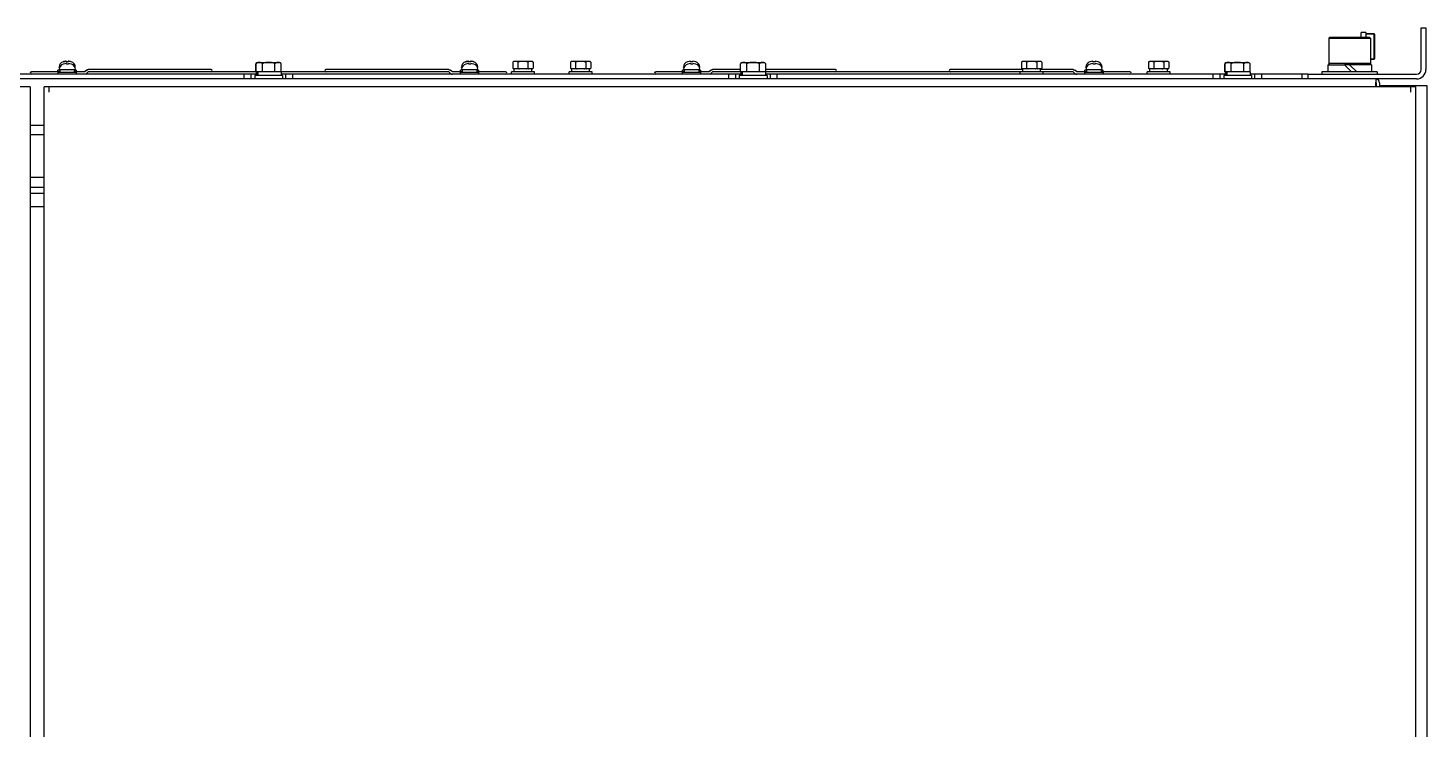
# Model space of a CAD drawing. Header units: millimetres. Extents: x 0 to 100, y -12 to 202.
# Drawn here: x 39.7 to 100.2, y 171.9 to 202.2 of the extents above; entities that cross this region are included whole.
import ezdxf

# ---------------------------------------------------------------- set-up
doc = ezdxf.new("R2010")
doc.units = ezdxf.units.MM
for name, color, linetype in [('2401-00081-M5-12HWMC_0', 7, 'Continuous'), ('2401-00298-M6-12HWMC_0', 7, 'Continuous'), ('2401-00303-M4-20PWMC_0', 7, 'Continuous'), ('2401-00913_0', 7, 'Continuous'), ('2403-00027_S-M6-0_0', 7, 'Continuous'), ('2404-00013-D12D24-P_0', 7, 'Continuous'), ('2404-00038-S-D12_0', 7, 'Continuous'), ('4204-00012_0', 7, 'Continuous'), ('4212-59911-GJW_0', 7, 'Continuous'), ('4212-62023_1-GJW_0', 7, 'Continuous'), ('4212-63792_0', 7, 'Continuous'), ('4212-63795_0', 7, 'Continuous'), ('4212-94039_0', 7, 'Continuous'), ('4212-97726_0', 7, 'Continuous'), ('4215-00605_0', 7, 'Continuous'), ('4403-06244_0', 7, 'Continuous'), ('PRODUCT_3334_0', 7, 'Continuous'), ('QIANSHANHENLIAN_24_0', 7, 'Continuous')]:
    doc.layers.add(name, color=color, linetype=linetype)

msp = doc.modelspace()

# ---------------------------------------------------------------- linework, layer by layer
at = {"layer": '2401-00081-M5-12HWMC_0', "color": 7, "linetype": 'Continuous'}
for p, q in [((60.575, 200.2), (60.575, 200.3)), ((61.575, 200.3), (60.575, 200.3)), ((60.638, 200.725), (60.667, 200.755)), ((60.638, 200.725), (60.638, 200.46)), ((60.667, 200.43), (60.638, 200.46)), ((61.482, 200.755), (60.667, 200.755)), ((61.482, 200.43), (60.667, 200.43)), ((60.69, 200.3), (60.69, 200.43)), ((60.856, 200.725), (60.856, 200.46)), ((61.294, 200.725), (61.294, 200.46)), ((61.46, 200.3), (61.46, 200.43)), ((61.513, 200.725), (61.482, 200.755)), ((61.482, 200.43), (61.513, 200.46)), ((61.513, 200.725), (61.513, 200.46)), ((61.575, 200.2), (61.575, 200.3)), ((63.07, 200.2), (63.07, 200.3)), ((64.07, 200.3), (63.07, 200.3)), ((63.132, 200.725), (63.163, 200.755)), ((63.132, 200.725), (63.132, 200.46)), ((63.163, 200.43), (63.132, 200.46)), ((63.977, 200.755), (63.163, 200.755)), ((63.977, 200.43), (63.163, 200.43)), ((63.185, 200.3), (63.185, 200.43)), ((63.351, 200.725), (63.351, 200.46)), ((63.789, 200.725), (63.789, 200.46)), ((63.955, 200.3), (63.955, 200.43)), ((64.007, 200.725), (63.977, 200.755)), ((63.977, 200.43), (64.007, 200.46)), ((64.007, 200.725), (64.007, 200.46)), ((64.07, 200.2), (64.07, 200.3)), ((82.575, 200.2), (82.575, 200.3)), ((83.575, 200.3), (82.575, 200.3)), ((82.638, 200.725), (82.667, 200.755)), ((82.638, 200.725), (82.638, 200.46)), ((82.667, 200.43), (82.638, 200.46)), ((83.482, 200.755), (82.667, 200.755)), ((83.482, 200.43), (82.667, 200.43)), ((82.69, 200.3), (82.69, 200.43)), ((82.856, 200.725), (82.856, 200.46)), ((83.294, 200.725), (83.294, 200.46)), ((83.46, 200.3), (83.46, 200.43)), ((83.513, 200.725), (83.482, 200.755)), ((83.482, 200.43), (83.513, 200.46)), ((83.513, 200.725), (83.513, 200.46)), ((83.575, 200.2), (83.575, 200.3)), ((88.07, 200.2), (88.07, 200.3)), ((89.07, 200.3), (88.07, 200.3)), ((88.132, 200.725), (88.163, 200.755)), ((88.132, 200.725), (88.132, 200.46)), ((88.163, 200.43), (88.132, 200.46)), ((88.977, 200.755), (88.163, 200.755)), ((88.977, 200.43), (88.163, 200.43)), ((88.185, 200.3), (88.185, 200.43)), ((88.351, 200.725), (88.351, 200.46)), ((88.789, 200.725), (88.789, 200.46)), ((88.955, 200.3), (88.955, 200.43)), ((89.007, 200.725), (88.977, 200.755)), ((88.977, 200.43), (89.007, 200.46)), ((89.007, 200.725), (89.007, 200.46)), ((89.07, 200.2), (89.07, 200.3))]:
    msp.add_line(p, q, dxfattribs=at)
for points in [[(60.638, 200.725), (60.649, 200.736), (60.661, 200.746), (60.672, 200.755)], [(60.638, 200.46), (60.649, 200.449), (60.661, 200.439), (60.672, 200.43)], [(60.822, 200.755), (60.833, 200.746), (60.844, 200.736), (60.856, 200.725)], [(60.822, 200.43), (60.833, 200.439), (60.844, 200.449), (60.856, 200.46)], [(60.856, 200.725), (60.88, 200.736), (60.903, 200.746), (60.925, 200.755)], [(60.856, 200.46), (60.88, 200.449), (60.903, 200.439), (60.925, 200.43)], [(61.225, 200.755), (61.247, 200.746), (61.27, 200.736), (61.294, 200.725)], [(61.225, 200.43), (61.247, 200.439), (61.27, 200.449), (61.294, 200.46)], [(61.294, 200.725), (61.306, 200.736), (61.317, 200.746), (61.328, 200.755)], [(61.294, 200.46), (61.306, 200.449), (61.317, 200.439), (61.328, 200.43)], [(61.478, 200.755), (61.489, 200.746), (61.501, 200.736), (61.513, 200.725)], [(61.478, 200.43), (61.489, 200.439), (61.501, 200.449), (61.513, 200.46)], [(63.132, 200.725), (63.144, 200.736), (63.156, 200.746), (63.167, 200.755)], [(63.132, 200.46), (63.144, 200.449), (63.156, 200.439), (63.167, 200.43)], [(63.317, 200.755), (63.328, 200.746), (63.339, 200.736), (63.351, 200.725)], [(63.317, 200.43), (63.328, 200.439), (63.339, 200.449), (63.351, 200.46)], [(63.351, 200.725), (63.375, 200.736), (63.398, 200.746), (63.42, 200.755)], [(63.351, 200.46), (63.375, 200.449), (63.398, 200.439), (63.42, 200.43)], [(63.72, 200.755), (63.742, 200.746), (63.765, 200.736), (63.789, 200.725)], [(63.72, 200.43), (63.742, 200.439), (63.765, 200.449), (63.789, 200.46)], [(63.789, 200.725), (63.801, 200.736), (63.812, 200.746), (63.823, 200.755)], [(63.789, 200.46), (63.801, 200.449), (63.812, 200.439), (63.823, 200.43)], [(63.973, 200.755), (63.984, 200.746), (63.996, 200.736), (64.007, 200.725)], [(63.973, 200.43), (63.984, 200.439), (63.996, 200.449), (64.007, 200.46)], [(82.638, 200.725), (82.649, 200.736), (82.661, 200.746), (82.672, 200.755)], [(82.638, 200.46), (82.649, 200.449), (82.661, 200.439), (82.672, 200.43)], [(82.822, 200.755), (82.833, 200.746), (82.844, 200.736), (82.856, 200.725)], [(82.822, 200.43), (82.833, 200.439), (82.844, 200.449), (82.856, 200.46)], [(82.856, 200.725), (82.88, 200.736), (82.903, 200.746), (82.925, 200.755)], [(82.856, 200.46), (82.88, 200.449), (82.903, 200.439), (82.925, 200.43)], [(83.225, 200.755), (83.247, 200.746), (83.27, 200.736), (83.294, 200.725)], [(83.225, 200.43), (83.247, 200.439), (83.27, 200.449), (83.294, 200.46)], [(83.294, 200.725), (83.306, 200.736), (83.317, 200.746), (83.328, 200.755)], [(83.294, 200.46), (83.306, 200.449), (83.317, 200.439), (83.328, 200.43)], [(83.478, 200.755), (83.489, 200.746), (83.501, 200.736), (83.513, 200.725)], [(83.478, 200.43), (83.489, 200.439), (83.501, 200.449), (83.513, 200.46)], [(88.132, 200.725), (88.144, 200.736), (88.156, 200.746), (88.167, 200.755)], [(88.132, 200.46), (88.144, 200.449), (88.156, 200.439), (88.167, 200.43)], [(88.317, 200.755), (88.328, 200.746), (88.339, 200.736), (88.351, 200.725)], [(88.317, 200.43), (88.328, 200.439), (88.339, 200.449), (88.351, 200.46)], [(88.351, 200.725), (88.375, 200.736), (88.398, 200.746), (88.42, 200.755)], [(88.351, 200.46), (88.375, 200.449), (88.398, 200.439), (88.42, 200.43)], [(88.72, 200.755), (88.742, 200.746), (88.765, 200.736), (88.789, 200.725)], [(88.72, 200.43), (88.742, 200.439), (88.765, 200.449), (88.789, 200.46)], [(88.789, 200.725), (88.801, 200.736), (88.812, 200.746), (88.823, 200.755)], [(88.789, 200.46), (88.801, 200.449), (88.812, 200.439), (88.823, 200.43)], [(88.973, 200.755), (88.984, 200.746), (88.996, 200.736), (89.007, 200.725)], [(88.973, 200.43), (88.984, 200.439), (88.996, 200.449), (89.007, 200.46)]]:
    msp.add_lwpolyline(points, dxfattribs=at)
at = {"layer": '2401-00298-M6-12HWMC_0', "color": 7, "linetype": 'Continuous'}
for p, q in [((49.542, 200.672), (49.53, 200.658)), ((49.53, 200.31), (49.53, 200.658)), ((49.53, 200.31), (49.535, 200.31)), ((49.535, 200.31), (49.535, 200.658)), ((50.625, 200.31), (49.535, 200.31)), ((49.538, 200.31), (49.538, 200.3)), ((49.555, 200.683), (49.542, 200.672)), ((49.542, 200.31), (49.542, 200.145)), ((49.569, 200.31), (49.569, 200.145)), ((49.612, 200.31), (49.612, 200.145)), ((49.63, 200.71), (49.635, 200.71)), ((49.635, 200.71), (50.525, 200.71)), ((49.807, 200.31), (49.807, 200.658)), ((50.352, 200.31), (50.352, 200.658)), ((50.625, 200.658), (50.613, 200.672)), ((50.617, 200.31), (50.617, 200.145)), ((50.625, 200.31), (50.625, 200.658)), ((70.492, 200.672), (70.48, 200.658)), ((70.48, 200.4), (70.48, 200.658)), ((70.485, 200.31), (70.485, 200.658)), ((71.575, 200.31), (70.485, 200.31)), ((70.505, 200.683), (70.492, 200.672)), ((70.492, 200.31), (70.492, 200.145)), ((70.519, 200.31), (70.519, 200.145)), ((70.562, 200.31), (70.562, 200.145)), ((70.58, 200.71), (70.585, 200.71)), ((70.585, 200.71), (71.475, 200.71)), ((70.757, 200.31), (70.757, 200.658)), ((71.302, 200.31), (71.302, 200.658)), ((71.575, 200.658), (71.563, 200.672)), ((71.567, 200.31), (71.567, 200.145)), ((71.575, 200.31), (71.575, 200.658)), ((91.442, 200.672), (91.43, 200.658)), ((91.43, 200.31), (91.43, 200.658)), ((91.43, 200.31), (91.435, 200.31)), ((91.435, 200.31), (91.435, 200.658)), ((92.525, 200.31), (91.435, 200.31)), ((91.438, 200.31), (91.438, 200.2)), ((91.455, 200.683), (91.442, 200.672)), ((91.442, 200.31), (91.442, 200.145)), ((91.469, 200.31), (91.469, 200.145)), ((91.512, 200.31), (91.512, 200.145)), ((91.53, 200.71), (91.535, 200.71)), ((91.535, 200.71), (92.425, 200.71)), ((91.707, 200.31), (91.707, 200.658)), ((92.253, 200.31), (92.253, 200.658)), ((92.525, 200.658), (92.513, 200.672)), ((92.517, 200.31), (92.517, 200.145)), ((92.525, 200.31), (92.525, 200.658)), ((49.48, 200.145), (49.48, 200.01)), ((50.68, 200.145), (49.48, 200.145)), ((50.68, 200.145), (50.68, 200.01)), ((70.43, 200.145), (70.43, 200)), ((71.63, 200.145), (70.43, 200.145)), ((71.63, 200.145), (71.63, 200)), ((91.38, 200.145), (91.38, 200)), ((92.58, 200.145), (91.38, 200.145)), ((92.58, 200.145), (92.58, 200))]:
    msp.add_line(p, q, dxfattribs=at)
for points in [[(49.56, 200.683), (49.547, 200.672), (49.535, 200.658)], [(49.573, 200.692), (49.569, 200.691), (49.555, 200.683)], [(49.807, 200.658), (49.796, 200.672), (49.782, 200.683), (49.768, 200.691), (49.754, 200.697), (49.74, 200.701), (49.726, 200.703), (49.71, 200.705), (49.692, 200.707), (49.673, 200.707), (49.654, 200.707), (49.635, 200.706), (49.618, 200.704), (49.603, 200.701), (49.589, 200.697), (49.574, 200.691), (49.56, 200.683)], [(50.352, 200.658), (50.328, 200.672), (50.299, 200.684), (50.269, 200.692), (50.239, 200.698), (50.209, 200.702), (50.176, 200.704), (50.14, 200.706), (50.1, 200.707), (50.06, 200.707), (50.02, 200.706), (49.984, 200.704), (49.951, 200.702), (49.921, 200.698), (49.891, 200.692), (49.862, 200.684), (49.833, 200.673), (49.807, 200.658)], [(50.613, 200.672), (50.6, 200.683), (50.586, 200.691), (50.571, 200.697), (50.557, 200.701), (50.542, 200.704), (50.525, 200.706), (50.506, 200.707), (50.487, 200.707), (50.468, 200.707), (50.45, 200.705), (50.434, 200.703), (50.42, 200.701), (50.406, 200.697), (50.392, 200.691), (50.378, 200.683), (50.364, 200.672), (50.352, 200.658)], [(70.51, 200.683), (70.497, 200.672), (70.485, 200.658)], [(70.523, 200.692), (70.519, 200.691), (70.505, 200.683)], [(70.757, 200.658), (70.746, 200.672), (70.732, 200.683), (70.718, 200.691), (70.704, 200.697), (70.69, 200.701), (70.676, 200.703), (70.66, 200.705), (70.642, 200.707), (70.623, 200.707), (70.604, 200.707), (70.585, 200.706), (70.568, 200.704), (70.553, 200.701), (70.539, 200.697), (70.524, 200.691), (70.51, 200.683)], [(71.302, 200.658), (71.278, 200.672), (71.249, 200.684), (71.219, 200.692), (71.189, 200.698), (71.159, 200.702), (71.126, 200.704), (71.09, 200.706), (71.05, 200.707), (71.01, 200.707), (70.97, 200.706), (70.934, 200.704), (70.901, 200.702), (70.871, 200.698), (70.841, 200.692), (70.812, 200.684), (70.783, 200.673), (70.757, 200.658)], [(71.563, 200.672), (71.55, 200.683), (71.536, 200.691), (71.521, 200.697), (71.507, 200.701), (71.492, 200.704), (71.475, 200.706), (71.456, 200.707), (71.437, 200.707), (71.418, 200.707), (71.4, 200.705), (71.384, 200.703), (71.37, 200.701), (71.356, 200.697), (71.342, 200.691), (71.328, 200.683), (71.314, 200.672), (71.302, 200.658)], [(91.46, 200.683), (91.447, 200.672), (91.435, 200.658)], [(91.473, 200.692), (91.469, 200.691), (91.455, 200.683)], [(91.707, 200.658), (91.696, 200.672), (91.682, 200.683), (91.668, 200.691), (91.654, 200.697), (91.64, 200.701), (91.626, 200.703), (91.61, 200.705), (91.592, 200.707), (91.573, 200.707), (91.554, 200.707), (91.535, 200.706), (91.518, 200.704), (91.503, 200.701), (91.489, 200.697), (91.474, 200.691), (91.46, 200.683)], [(92.253, 200.658), (92.228, 200.672), (92.199, 200.684), (92.169, 200.692), (92.139, 200.698), (92.109, 200.702), (92.076, 200.704), (92.04, 200.706), (92, 200.707), (91.96, 200.707), (91.92, 200.706), (91.884, 200.704), (91.851, 200.702), (91.821, 200.698), (91.791, 200.692), (91.762, 200.684), (91.733, 200.673), (91.707, 200.658)], [(92.513, 200.672), (92.5, 200.683), (92.486, 200.691), (92.471, 200.697), (92.457, 200.701), (92.442, 200.704), (92.425, 200.706), (92.406, 200.707), (92.387, 200.707), (92.368, 200.707), (92.35, 200.705), (92.334, 200.703), (92.32, 200.701), (92.306, 200.697), (92.292, 200.691), (92.278, 200.683), (92.264, 200.672), (92.253, 200.658)]]:
    msp.add_lwpolyline(points, dxfattribs=at)
for centre, start, end in [((49.63, 200.588), 90, 143.52607), ((49.635, 200.588), 90, 145.05199), ((50.525, 200.588), 34.94801, 90), ((70.58, 200.588), 90, 143.52607), ((70.585, 200.588), 90, 145.05199), ((71.475, 200.588), 34.94801, 90), ((91.53, 200.588), 90, 143.52607), ((91.535, 200.588), 90, 145.05199), ((92.425, 200.588), 34.94801, 90)]:
    msp.add_arc(centre, 0.122, start, end, dxfattribs=at)
at = {"layer": '2401-00303-M4-20PWMC_0', "color": 7, "linetype": 'Continuous'}
for p, q in [((40.97, 200.3), (40.97, 200.38)), ((41.06, 200.38), (40.97, 200.38)), ((40.975, 200.2), (40.975, 200.28)), ((41.775, 200.28), (40.975, 200.28)), ((41.02, 200.49), (41.02, 200.51)), ((41.039, 200.49), (41.02, 200.49)), ((41.025, 200.39), (41.025, 200.41)), ((41.725, 200.39), (41.025, 200.39)), ((41.055, 200.38), (41.055, 200.39)), ((41.06, 200.283), (41.06, 200.39)), ((41.195, 200.741), (41.195, 200.741)), ((41.196, 200.74), (41.197, 200.74)), ((41.197, 200.74), (41.2, 200.741)), ((41.2, 200.639), (41.2, 200.641)), ((41.33, 200.739), (41.33, 200.741)), ((41.331, 200.74), (41.331, 200.741)), ((41.331, 200.639), (41.331, 200.662)), ((41.346, 200.64), (41.331, 200.639)), ((41.353, 200.641), (41.346, 200.64)), ((41.36, 200.641), (41.353, 200.641)), ((41.375, 200.641), (41.36, 200.641)), ((41.39, 200.641), (41.375, 200.641)), ((41.397, 200.641), (41.39, 200.641)), ((41.404, 200.64), (41.397, 200.641)), ((41.419, 200.639), (41.404, 200.64)), ((41.409, 200.74), (41.409, 200.741)), ((41.409, 200.74), (41.409, 200.74)), ((41.41, 200.74), (41.41, 200.741)), ((41.413, 200.74), (41.413, 200.762)), ((41.413, 200.762), (41.415, 200.762)), ((41.415, 200.74), (41.415, 200.762)), ((41.418, 200.741), (41.418, 200.739)), ((41.419, 200.662), (41.419, 200.639)), ((41.543, 200.74), (41.54, 200.741)), ((41.544, 200.74), (41.543, 200.74)), ((41.547, 200.64), (41.544, 200.641)), ((41.55, 200.639), (41.547, 200.64)), ((41.55, 200.641), (41.55, 200.639)), ((41.69, 200.283), (41.69, 200.39)), ((41.69, 200.38), (41.77, 200.38)), ((41.711, 200.49), (41.72, 200.49)), ((41.72, 200.49), (41.72, 200.51)), ((41.725, 200.39), (41.725, 200.41)), ((41.77, 200.3), (41.77, 200.38)), ((41.775, 200.2), (41.775, 200.28)), ((58.37, 200.3), (58.37, 200.38)), ((58.46, 200.38), (58.37, 200.38)), ((58.375, 200.2), (58.375, 200.28)), ((59.175, 200.28), (58.375, 200.28)), ((58.42, 200.49), (58.42, 200.51)), ((58.439, 200.49), (58.42, 200.49)), ((58.425, 200.39), (58.425, 200.41)), ((59.125, 200.39), (58.425, 200.39)), ((58.455, 200.38), (58.455, 200.39)), ((58.46, 200.283), (58.46, 200.39)), ((58.595, 200.741), (58.595, 200.741)), ((58.6, 200.639), (58.6, 200.641)), ((58.627, 200.748), (58.601, 200.741)), ((58.601, 200.741), (58.623, 200.747)), ((58.623, 200.747), (58.643, 200.751)), ((58.651, 200.752), (58.627, 200.748)), ((58.643, 200.751), (58.662, 200.755)), ((58.671, 200.756), (58.651, 200.752)), ((58.662, 200.755), (58.68, 200.757)), ((58.691, 200.759), (58.671, 200.756)), ((58.68, 200.757), (58.696, 200.759)), ((58.707, 200.76), (58.691, 200.759)), ((58.709, 200.761), (58.696, 200.759)), ((58.726, 200.762), (58.709, 200.761)), ((58.726, 200.761), (58.726, 200.762)), ((58.726, 200.756), (58.726, 200.761)), ((58.727, 200.747), (58.726, 200.756)), ((58.727, 200.739), (58.727, 200.747)), ((58.728, 200.74), (58.728, 200.747)), ((58.728, 200.74), (58.728, 200.74)), ((58.731, 200.639), (58.731, 200.662)), ((58.746, 200.64), (58.731, 200.639)), ((58.76, 200.641), (58.746, 200.64)), ((58.775, 200.641), (58.76, 200.641)), ((58.79, 200.641), (58.775, 200.641)), ((58.797, 200.641), (58.79, 200.641)), ((58.804, 200.64), (58.797, 200.641)), ((58.819, 200.639), (58.804, 200.64)), ((58.812, 200.74), (58.812, 200.741)), ((58.813, 200.739), (58.813, 200.741)), ((58.814, 200.762), (58.814, 200.761)), ((58.814, 200.739), (58.814, 200.762)), ((58.814, 200.761), (58.814, 200.756)), ((58.814, 200.756), (58.814, 200.747)), ((58.814, 200.747), (58.814, 200.739)), ((58.814, 200.739), (58.814, 200.741)), ((58.819, 200.662), (58.819, 200.639)), ((58.86, 200.757), (58.844, 200.759)), ((58.878, 200.755), (58.86, 200.757)), ((58.897, 200.751), (58.878, 200.755)), ((58.917, 200.747), (58.897, 200.751)), ((58.939, 200.741), (58.917, 200.747)), ((58.947, 200.64), (58.944, 200.641)), ((58.95, 200.639), (58.947, 200.64)), ((58.95, 200.641), (58.95, 200.639)), ((59.09, 200.283), (59.09, 200.39)), ((59.09, 200.38), (59.17, 200.38)), ((59.111, 200.49), (59.12, 200.49)), ((59.12, 200.49), (59.12, 200.51)), ((59.125, 200.39), (59.125, 200.41)), ((59.17, 200.3), (59.17, 200.38)), ((59.175, 200.2), (59.175, 200.28)), ((67.97, 200.3), (67.97, 200.38)), ((68.06, 200.38), (67.97, 200.38)), ((67.975, 200.2), (67.975, 200.28)), ((68.775, 200.28), (67.975, 200.28)), ((68.02, 200.49), (68.02, 200.51)), ((68.039, 200.49), (68.02, 200.49)), ((68.025, 200.39), (68.025, 200.41)), ((68.725, 200.39), (68.025, 200.39)), ((68.055, 200.38), (68.055, 200.39)), ((68.06, 200.283), (68.06, 200.39)), ((68.195, 200.739), (68.195, 200.741)), ((68.2, 200.639), (68.2, 200.641)), ((68.326, 200.739), (68.326, 200.762)), ((68.327, 200.739), (68.327, 200.747)), ((68.331, 200.639), (68.331, 200.662)), ((68.346, 200.64), (68.331, 200.639)), ((68.36, 200.641), (68.346, 200.64)), ((68.375, 200.641), (68.36, 200.641)), ((68.39, 200.641), (68.375, 200.641)), ((68.404, 200.64), (68.39, 200.641)), ((68.419, 200.639), (68.404, 200.64)), ((68.414, 200.762), (68.414, 200.739)), ((68.419, 200.662), (68.419, 200.639)), ((68.547, 200.64), (68.544, 200.641)), ((68.545, 200.741), (68.545, 200.739)), ((68.55, 200.639), (68.547, 200.64)), ((68.55, 200.641), (68.55, 200.639)), ((68.69, 200.283), (68.69, 200.39)), ((68.69, 200.38), (68.77, 200.38)), ((68.711, 200.49), (68.72, 200.49)), ((68.72, 200.49), (68.72, 200.51)), ((68.725, 200.39), (68.725, 200.41)), ((68.77, 200.3), (68.77, 200.38)), ((68.775, 200.2), (68.775, 200.28)), ((85.37, 200.3), (85.37, 200.38)), ((85.46, 200.38), (85.37, 200.38)), ((85.375, 200.2), (85.375, 200.28)), ((86.175, 200.28), (85.375, 200.28)), ((85.42, 200.49), (85.42, 200.51)), ((85.439, 200.49), (85.42, 200.49)), ((85.425, 200.39), (85.425, 200.41)), ((86.125, 200.39), (85.425, 200.39)), ((85.455, 200.38), (85.455, 200.39)), ((85.46, 200.283), (85.46, 200.39)), ((85.595, 200.739), (85.595, 200.741)), ((85.6, 200.639), (85.6, 200.641)), ((85.726, 200.739), (85.726, 200.762)), ((85.741, 200.74), (85.726, 200.739)), ((85.727, 200.741), (85.727, 200.739)), ((85.731, 200.639), (85.731, 200.662)), ((85.746, 200.64), (85.731, 200.639)), ((85.748, 200.741), (85.741, 200.74)), ((85.753, 200.641), (85.746, 200.64)), ((85.755, 200.741), (85.748, 200.741)), ((85.76, 200.641), (85.753, 200.641)), ((85.77, 200.741), (85.755, 200.741)), ((85.775, 200.641), (85.76, 200.641)), ((85.785, 200.741), (85.77, 200.741)), ((85.79, 200.641), (85.775, 200.641)), ((85.792, 200.741), (85.785, 200.741)), ((85.797, 200.641), (85.79, 200.641)), ((85.799, 200.74), (85.792, 200.741)), ((85.804, 200.64), (85.797, 200.641)), ((85.814, 200.739), (85.799, 200.74)), ((85.819, 200.639), (85.804, 200.64)), ((85.813, 200.747), (85.813, 200.739)), ((85.814, 200.762), (85.814, 200.739)), ((85.819, 200.662), (85.819, 200.639)), ((85.942, 200.74), (85.939, 200.741)), ((85.945, 200.739), (85.942, 200.74)), ((85.947, 200.64), (85.944, 200.641)), ((85.945, 200.741), (85.945, 200.739)), ((85.95, 200.639), (85.947, 200.64)), ((85.95, 200.641), (85.95, 200.639)), ((86.09, 200.283), (86.09, 200.39)), ((86.09, 200.38), (86.17, 200.38)), ((86.111, 200.49), (86.12, 200.49)), ((86.12, 200.49), (86.12, 200.51)), ((86.125, 200.39), (86.125, 200.41)), ((86.17, 200.3), (86.17, 200.38)), ((86.175, 200.2), (86.175, 200.28))]:
    msp.add_line(p, q, dxfattribs=at)
for points in [[(41.196, 200.739), (41.195, 200.741), (41.195, 200.741)], [(41.202, 200.741), (41.199, 200.74), (41.196, 200.739)], [(41.2, 200.741), (41.222, 200.747), (41.243, 200.751), (41.261, 200.755), (41.279, 200.757), (41.295, 200.759), (41.311, 200.761), (41.325, 200.762)], [(41.206, 200.641), (41.203, 200.64), (41.2, 200.639)], [(41.327, 200.762), (41.31, 200.761), (41.292, 200.759), (41.272, 200.756), (41.252, 200.752), (41.228, 200.748), (41.202, 200.741)], [(41.331, 200.741), (41.33, 200.747), (41.329, 200.752), (41.329, 200.756), (41.328, 200.759), (41.328, 200.761), (41.327, 200.762)], [(41.33, 200.741), (41.33, 200.747), (41.329, 200.752), (41.329, 200.756), (41.328, 200.759), (41.328, 200.761), (41.327, 200.762)], [(41.33, 200.74), (41.337, 200.74), (41.351, 200.741), (41.366, 200.741)], [(41.374, 200.741), (41.359, 200.741), (41.345, 200.74), (41.33, 200.739)], [(41.418, 200.739), (41.403, 200.74), (41.389, 200.741), (41.374, 200.741)], [(41.409, 200.741), (41.41, 200.747), (41.411, 200.752), (41.411, 200.756), (41.412, 200.759), (41.412, 200.761), (41.413, 200.762)], [(41.41, 200.741), (41.41, 200.747), (41.411, 200.752), (41.411, 200.756), (41.412, 200.759), (41.412, 200.761), (41.413, 200.762)], [(41.415, 200.762), (41.415, 200.761), (41.416, 200.759), (41.416, 200.756), (41.417, 200.752), (41.417, 200.747), (41.418, 200.741)], [(41.54, 200.741), (41.518, 200.747), (41.498, 200.751), (41.479, 200.755), (41.461, 200.757), (41.445, 200.759), (41.43, 200.761), (41.415, 200.762)], [(41.54, 200.741), (41.518, 200.747), (41.497, 200.751), (41.479, 200.755), (41.461, 200.757), (41.445, 200.759), (41.429, 200.761), (41.415, 200.762)], [(41.546, 200.739), (41.543, 200.74), (41.54, 200.741)], [(41.544, 200.74), (41.545, 200.741), (41.545, 200.741)], [(41.545, 200.741), (41.545, 200.741), (41.546, 200.739)], [(58.595, 200.74), (58.598, 200.74), (58.601, 200.741)], [(58.595, 200.739), (58.595, 200.741), (58.595, 200.741)], [(58.601, 200.741), (58.598, 200.74), (58.595, 200.739)], [(58.606, 200.641), (58.603, 200.64), (58.6, 200.639)], [(58.727, 200.756), (58.727, 200.759), (58.727, 200.761), (58.727, 200.762)], [(58.728, 200.747), (58.727, 200.752), (58.727, 200.756)], [(58.77, 200.741), (58.756, 200.741), (58.741, 200.74), (58.727, 200.739)], [(58.814, 200.739), (58.8, 200.74), (58.785, 200.741), (58.77, 200.741)], [(58.812, 200.741), (58.812, 200.747), (58.813, 200.752), (58.813, 200.756)], [(58.813, 200.756), (58.813, 200.759), (58.813, 200.761), (58.813, 200.762)], [(58.844, 200.759), (58.829, 200.761), (58.814, 200.762)], [(58.945, 200.739), (58.942, 200.74), (58.939, 200.741)], [(58.945, 200.741), (58.945, 200.741), (58.945, 200.739)], [(68.201, 200.741), (68.198, 200.74), (68.195, 200.739)], [(68.206, 200.641), (68.203, 200.64), (68.2, 200.639)], [(68.327, 200.747), (68.327, 200.752), (68.327, 200.756), (68.327, 200.759), (68.327, 200.761), (68.326, 200.762)], [(68.37, 200.741), (68.355, 200.741), (68.341, 200.74), (68.326, 200.739)], [(68.414, 200.739), (68.399, 200.74), (68.385, 200.741), (68.37, 200.741)], [(68.413, 200.74), (68.413, 200.747), (68.413, 200.752), (68.413, 200.756)], [(68.545, 200.739), (68.542, 200.74), (68.539, 200.741)], [(85.601, 200.741), (85.598, 200.74), (85.595, 200.739)], [(85.606, 200.641), (85.603, 200.64), (85.6, 200.639)], [(85.814, 200.762), (85.814, 200.761), (85.814, 200.759), (85.814, 200.756), (85.813, 200.747)]]:
    msp.add_lwpolyline(points, dxfattribs=at)
for centre, radius, start, end in [((41.26, 200.51), 0.24, 105.86462, 180), ((41.265, 200.41), 0.24, 105.86456, 180), ((41.375, 200.015), 0.649, 93.86815, 105.08804), ((41.375, 200.015), 0.649, 74.91196, 86.13185), ((41.48, 200.51), 0.24, 0, 74.13538), ((41.485, 200.41), 0.24, 0, 74.13544), ((58.66, 200.51), 0.24, 105.86457, 180), ((58.665, 200.41), 0.24, 105.86456, 180), ((58.775, 200.015), 0.649, 93.86815, 105.08804), ((58.775, 200.015), 0.649, 74.91196, 86.13185), ((58.88, 200.51), 0.24, 0, 74.13543), ((58.885, 200.41), 0.24, 0, 74.13544), ((58.885, 200.41), 0.24, 0, 74.13544), ((68.26, 200.51), 0.24, 105.86456, 180), ((68.265, 200.41), 0.24, 105.86456, 180), ((68.37, 200.115), 0.649, 93.86815, 105.08803), ((68.375, 200.015), 0.649, 93.86815, 105.08804), ((68.37, 200.115), 0.649, 74.91197, 86.13185), ((68.375, 200.015), 0.649, 74.91196, 86.13185), ((68.48, 200.51), 0.24, 0, 74.13544), ((68.485, 200.41), 0.24, 0, 74.13544), ((85.66, 200.51), 0.24, 105.86456, 180), ((85.665, 200.41), 0.24, 105.86456, 180), ((85.77, 200.115), 0.649, 93.86815, 105.08804), ((85.775, 200.015), 0.649, 93.86815, 105.08804), ((85.77, 200.115), 0.649, 74.91196, 86.13185), ((85.775, 200.015), 0.649, 74.91196, 86.13185), ((85.88, 200.51), 0.24, 0, 74.13544), ((85.885, 200.41), 0.24, 0, 74.13544)]:
    msp.add_arc(centre, radius, start, end, dxfattribs=at)
at = {"layer": '2401-00913_0', "color": 7, "linetype": 'Continuous'}
for p, q in [((95.97, 201.81), (95.92, 201.76)), ((95.92, 201.76), (95.92, 200.66)), ((95.92, 201.76), (97.72, 201.76)), ((95.97, 201.81), (97.67, 201.81)), ((97.67, 201.81), (97.72, 201.76)), ((97.72, 201.76), (97.72, 200.66)), ((95.92, 200.66), (95.92, 200.61)), ((95.97, 200.61), (95.92, 200.66)), ((97.72, 200.66), (95.92, 200.66)), ((96.82, 200.61), (96.599, 200.61)), ((97.67, 200.61), (97.72, 200.66)), ((97.72, 200.66), (97.72, 200.61))]:
    msp.add_line(p, q, dxfattribs=at)
at = {"layer": '2403-00027_S-M6-0_0', "color": 7, "linetype": 'Continuous'}
for p, q in [((97.52, 201.952), (97.89, 201.952)), ((97.89, 201.952), (97.52, 201.952)), ((97.89, 200.847), (97.89, 201.952)), ((97.92, 201.922), (97.89, 201.952)), ((97.92, 200.877), (97.92, 201.922)), ((97.92, 200.877), (97.89, 200.847)), ((97.72, 200.847), (97.89, 200.847)), ((97.89, 200.847), (97.72, 200.847))]:
    msp.add_line(p, q, dxfattribs=at)
at = {"layer": '2404-00013-D12D24-P_0', "color": 7, "linetype": 'Continuous'}
for p, q in [((95.62, 200.3), (95.62, 200.2)), ((98.02, 200.3), (95.62, 200.3)), ((98.02, 200.3), (98.02, 200.2))]:
    msp.add_line(p, q, dxfattribs=at)
at = {"layer": '2404-00038-S-D12_0', "color": 7, "linetype": 'Continuous'}
for p, q in [((95.875, 200.61), (95.875, 200.3)), ((95.875, 200.61), (96.599, 200.61)), ((96.909, 200.3), (96.599, 200.61)), ((97.13, 200.3), (96.82, 200.61)), ((97.765, 200.61), (96.82, 200.61)), ((97.765, 200.61), (97.765, 200.3))]:
    msp.add_line(p, q, dxfattribs=at)
at = {"layer": '4204-00012_0', "color": 7, "linetype": 'Continuous'}
for p, q in [((41.06, 200.3), (39.831, 200.3)), ((42.122, 200.3), (41.69, 200.3)), ((42.211, 200.375), (42.121, 200.302)), ((42.216, 200.375), (42.126, 200.302)), ((42.279, 200.298), (42.189, 200.225)), ((42.211, 200.375), (42.232, 200.389)), ((42.237, 200.389), (42.216, 200.375)), ((42.232, 200.389), (42.254, 200.397)), ((42.254, 200.397), (42.278, 200.4)), ((42.283, 200.4), (42.278, 200.4)), ((47.59, 200.4), (42.283, 200.4)), ((49.542, 200.3), (42.283, 200.3)), ((57.867, 200.3), (50.617, 200.3)), ((52.571, 200.4), (52.555, 200.4)), ((57.867, 200.4), (52.56, 200.4)), ((57.961, 200.225), (57.871, 200.298)), ((58.024, 200.302), (57.934, 200.375)), ((58.46, 200.3), (58.028, 200.3)), ((60.319, 200.3), (59.09, 200.3)), ((68.06, 200.3), (66.831, 200.3)), ((69.122, 200.3), (68.69, 200.3)), ((69.211, 200.375), (69.121, 200.302)), ((69.216, 200.375), (69.126, 200.302)), ((69.279, 200.298), (69.189, 200.225)), ((69.211, 200.375), (69.232, 200.389)), ((69.237, 200.389), (69.216, 200.375)), ((69.232, 200.389), (69.254, 200.397)), ((69.254, 200.397), (69.278, 200.4)), ((69.283, 200.4), (69.278, 200.4)), ((70.485, 200.4), (69.283, 200.4)), ((70.492, 200.3), (69.283, 200.3)), ((82.575, 200.3), (71.567, 200.3)), ((74.59, 200.4), (71.575, 200.4)), ((79.571, 200.4), (79.555, 200.4)), ((82.69, 200.4), (79.56, 200.4)), ((84.867, 200.4), (83.46, 200.4)), ((84.867, 200.3), (83.575, 200.3)), ((84.961, 200.225), (84.871, 200.298)), ((85.024, 200.302), (84.934, 200.375)), ((85.46, 200.3), (85.028, 200.3)), ((87.319, 200.3), (86.09, 200.3)), ((42.189, 200.225), (42.168, 200.211)), ((69.189, 200.225), (69.168, 200.211))]:
    msp.add_line(p, q, dxfattribs=at)
for points in [[(42.283, 200.4), (42.26, 200.397), (42.237, 200.389)], [(42.283, 200.3), (42.282, 200.3), (42.281, 200.299), (42.279, 200.298)], [(57.867, 200.4), (57.89, 200.397), (57.913, 200.389), (57.934, 200.375)], [(57.867, 200.3), (57.868, 200.3), (57.869, 200.299), (57.871, 200.298)], [(69.283, 200.4), (69.26, 200.397), (69.237, 200.389)], [(69.283, 200.3), (69.282, 200.3), (69.281, 200.299), (69.279, 200.298)], [(84.867, 200.4), (84.89, 200.397), (84.913, 200.389), (84.934, 200.375)], [(84.867, 200.3), (84.868, 200.3), (84.869, 200.299), (84.871, 200.298)], [(42.168, 200.211), (42.146, 200.203), (42.122, 200.2)], [(57.961, 200.225), (57.982, 200.211), (58.004, 200.203), (58.028, 200.2)], [(69.168, 200.211), (69.146, 200.203), (69.122, 200.2)], [(84.961, 200.225), (84.982, 200.211), (85.004, 200.203), (85.028, 200.2)]]:
    msp.add_lwpolyline(points, dxfattribs=at)
for centre, start, end in [((39.82, 200.25), 90, 270), ((39.825, 200.25), 90, 270), ((41.095, 200.25), 136.3923, 141.80385), ((41.655, 200.25), 38.19615, 43.60769), ((47.59, 200.35), 270, 90), ((52.555, 200.35), 90, 270), ((52.56, 200.35), 90, 270), ((58.495, 200.25), 136.39231, 141.80385), ((59.055, 200.25), 38.19615, 43.6077), ((60.325, 200.25), 270, 90), ((66.82, 200.25), 90, 270), ((66.825, 200.25), 90, 270), ((68.095, 200.25), 136.3923, 141.80385), ((68.655, 200.25), 38.19615, 43.60769), ((74.59, 200.35), 270, 90), ((79.555, 200.35), 90, 270), ((79.56, 200.35), 90, 270), ((85.495, 200.25), 136.39231, 141.80385), ((86.055, 200.25), 38.19615, 43.6077), ((87.325, 200.25), 270, 90)]:
    msp.add_arc(centre, 0.05, start, end, dxfattribs=at)
at = {"layer": '4212-59911-GJW_0', "color": 7, "linetype": 'Continuous'}
for p, q in [((39.77, 199.65), (0.47, 199.65)), ((39.77, 199.65), (39.77, 12.15)), ((40.37, 194.475), (39.77, 194.475))]:
    msp.add_line(p, q, dxfattribs=at)
at = {"layer": '4212-62023_1-GJW_0', "color": 7, "linetype": 'Continuous'}
for p, q in [((40.37, 12.15), (40.37, 199.65)), ((99.67, 199.65), (40.37, 199.65)), ((40.59, 199.43), (40.59, 199.65)), ((99.45, 199.65), (99.45, 199.43)), ((99.67, 199.65), (99.67, 12.15))]:
    msp.add_line(p, q, dxfattribs=at)
at = {"layer": '4212-63792_0', "color": 7, "linetype": 'Continuous'}
for p, q in [((95.145, 200), (4.995, 200)), ((97.95, 200), (97.95, 199.86)), ((97.95, 199.65), (97.95, 199.86)), ((97.97, 199.83), (97.97, 199.65)), ((98.12, 199.83), (98.12, 199.65)), ((39.77, 198), (40.37, 198))]:
    msp.add_line(p, q, dxfattribs=at)
for radius in [0.17, 0.02]:
    msp.add_arc((97.95, 199.83), radius, 0, 90, dxfattribs=at)
at = {"layer": '4212-63795_0', "color": 7, "linetype": 'Continuous'}
for p, q in [((49.542, 200.2), (29.667, 200.2)), ((49.025, 200.01), (49.025, 200.2)), ((49.325, 200.01), (49.325, 200.2)), ((70.492, 200.2), (50.617, 200.2)), ((50.825, 200.01), (50.825, 200.2)), ((51.125, 200.01), (51.125, 200.2)), ((69.975, 200), (69.975, 200.2)), ((70.275, 200), (70.275, 200.2)), ((91.442, 200.2), (71.567, 200.2)), ((71.775, 200), (71.775, 200.2)), ((72.075, 200), (72.075, 200.2)), ((90.925, 200), (90.925, 200.2)), ((91.225, 200), (91.225, 200.2)), ((95.02, 200.2), (92.517, 200.2)), ((92.725, 200), (92.725, 200.2)), ((93.025, 200), (93.025, 200.2)), ((94.775, 200), (94.775, 200.2))]:
    msp.add_line(p, q, dxfattribs=at)
at = {"layer": '4212-94039_0', "color": 7, "linetype": 'Continuous'}
for p, q in [((98.17, 199.7), (98.17, 199.65)), ((100.17, 199.7), (98.17, 199.7)), ((100.17, 11.8), (100.17, 199.7))]:
    msp.add_line(p, q, dxfattribs=at)
at = {"layer": '4212-97726_0', "color": 7, "linetype": 'Continuous'}
for p, q in [((97.95, 199.7), (97.97, 199.7)), ((98.12, 199.7), (98.17, 199.7))]:
    msp.add_line(p, q, dxfattribs=at)
at = {"layer": '4215-00605_0', "color": 7, "linetype": 'Continuous'}
for p, q in [((99.92, 200.4), (99.92, 202.2)), ((99.92, 202.2), (100.12, 202.2)), ((100.12, 202.2), (100.12, 200.4)), ((97.32, 201.81), (97.32, 202)), ((97.52, 202), (97.32, 202)), ((97.52, 202), (97.52, 201.81)), ((95.02, 200.2), (95.02, 200)), ((95.02, 200.2), (99.72, 200.2)), ((99.72, 200), (95.145, 200))]:
    msp.add_line(p, q, dxfattribs=at)
for radius in [0.4, 0.2]:
    msp.add_arc((99.72, 200.4), radius, 270, 0, dxfattribs=at)
at = {"layer": '4403-06244_0', "color": 7, "linetype": 'Continuous'}
for p, q in [((45.67, 200), (45.67, 200.01)), ((45.67, 200.01), (54.47, 200.01)), ((54.47, 200), (54.47, 200.01))]:
    msp.add_line(p, q, dxfattribs=at)
at = {"layer": 'PRODUCT_3334_0', "color": 7, "linetype": 'Continuous'}
msp.add_line((40.37, 195.05), (39.77, 195.05), dxfattribs=at)
at = {"layer": 'QIANSHANHENLIAN_24_0', "color": 7, "linetype": 'Continuous'}
for p, q in [((39.77, 197.6), (40.37, 197.6)), ((39.77, 195.75), (40.37, 195.75)), ((40.37, 195.3), (39.77, 195.3))]:
    msp.add_line(p, q, dxfattribs=at)

doc.saveas('drawing.dxf')
